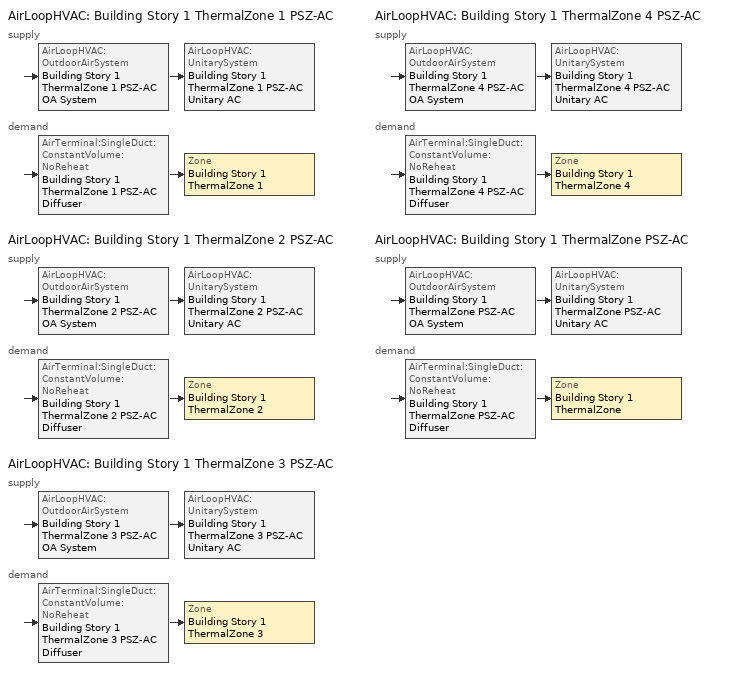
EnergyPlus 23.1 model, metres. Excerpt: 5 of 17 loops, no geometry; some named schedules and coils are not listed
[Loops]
AirLoopHVAC 'Building Story 1 ThermalZone 1 PSZ-AC'
 supply: AirLoopHVAC:OutdoorAirSystem 'Building Story 1 ThermalZone 1 PSZ-AC OA System' > AirLoopHVAC:UnitarySystem 'Building Story 1 ThermalZone 1 PSZ-AC Unitary AC'
 demand: AirTerminal:SingleDuct:ConstantVolume:NoReheat 'Building Story 1 ThermalZone 1 PSZ-AC Diffuser' > Zone 'Building Story 1 ThermalZone 1'
AirLoopHVAC 'Building Story 1 ThermalZone 2 PSZ-AC'
 supply: AirLoopHVAC:OutdoorAirSystem 'Building Story 1 ThermalZone 2 PSZ-AC OA System' > AirLoopHVAC:UnitarySystem 'Building Story 1 ThermalZone 2 PSZ-AC Unitary AC'
 demand: AirTerminal:SingleDuct:ConstantVolume:NoReheat 'Building Story 1 ThermalZone 2 PSZ-AC Diffuser' > Zone 'Building Story 1 ThermalZone 2'
AirLoopHVAC 'Building Story 1 ThermalZone 3 PSZ-AC'
 supply: AirLoopHVAC:OutdoorAirSystem 'Building Story 1 ThermalZone 3 PSZ-AC OA System' > AirLoopHVAC:UnitarySystem 'Building Story 1 ThermalZone 3 PSZ-AC Unitary AC'
 demand: AirTerminal:SingleDuct:ConstantVolume:NoReheat 'Building Story 1 ThermalZone 3 PSZ-AC Diffuser' > Zone 'Building Story 1 ThermalZone 3'
AirLoopHVAC 'Building Story 1 ThermalZone 4 PSZ-AC'
 supply: AirLoopHVAC:OutdoorAirSystem 'Building Story 1 ThermalZone 4 PSZ-AC OA System' > AirLoopHVAC:UnitarySystem 'Building Story 1 ThermalZone 4 PSZ-AC Unitary AC'
 demand: AirTerminal:SingleDuct:ConstantVolume:NoReheat 'Building Story 1 ThermalZone 4 PSZ-AC Diffuser' > Zone 'Building Story 1 ThermalZone 4'
AirLoopHVAC 'Building Story 1 ThermalZone PSZ-AC'
 supply: AirLoopHVAC:OutdoorAirSystem 'Building Story 1 ThermalZone PSZ-AC OA System' > AirLoopHVAC:UnitarySystem 'Building Story 1 ThermalZone PSZ-AC Unitary AC'
 demand: AirTerminal:SingleDuct:ConstantVolume:NoReheat 'Building Story 1 ThermalZone PSZ-AC Diffuser' > Zone 'Building Story 1 ThermalZone'
[ZoneControl:Thermostat] Temperature Difference Between Cutout And Setpoint {deltaC}=0
Name | Zone or ZoneList | Control Type Schedule | Control 1
Building Story 1 ThermalZone Thermostat | Building Story 1 ThermalZone | Building Story 1 ThermalZone Thermostat Schedule | Story Ground Blended Space Type Thermostat
Building Story 1 ThermalZone 1 Thermostat | Building Story 1 ThermalZone 1 | Building Story 1 ThermalZone 1 Thermostat Schedule | Story Ground Blended Space Type Thermostat 1
Building Story 1 ThermalZone 2 Thermostat | Building Story 1 ThermalZone 2 | Building Story 1 ThermalZone 2 Thermostat Schedule | Story Ground Blended Space Type Thermostat 2
Building Story 1 ThermalZone 3 Thermostat | Building Story 1 ThermalZone 3 | Building Story 1 ThermalZone 3 Thermostat Schedule | Story Ground Blended Space Type Thermostat 3
Building Story 1 ThermalZone 4 Thermostat | Building Story 1 ThermalZone 4 | Building Story 1 ThermalZone 4 Thermostat Schedule | Story Ground Blended Space Type Thermostat 4
[ThermostatSetpoint:DualSetpoint] Heating Setpoint Temperature Schedule=OfficeSmall HTGSETP_SCH_NO_OPTIMUM; Cooling Setpoint Temperature Schedule=OfficeSmall CLGSETP_SCH_NO_OPTIMUM
Story Ground Blended Space Type Thermostat; Story Ground Blended Space Type Thermostat 1; Story Ground Blended Space Type Thermostat 2; Story Ground Blended Space Type Thermostat 3; Story Ground Blended Space Type Thermostat 4
[AirTerminal:SingleDuct:ConstantVolume:NoReheat] Availability Schedule=Always On Discrete; Maximum Air Flow Rate {m3/s}=AutoSize
Building Story 1 ThermalZone PSZ-AC Diffuser; Building Story 1 ThermalZone 1 PSZ-AC Diffuser; Building Story 1 ThermalZone 2 PSZ-AC Diffuser; Building Story 1 ThermalZone 3 PSZ-AC Diffuser; Building Story 1 ThermalZone 4 PSZ-AC Diffuser
[Zone equipment]
Building Story 1 ThermalZone: Building Story 1 ThermalZone PSZ-AC Diffuser
Building Story 1 ThermalZone 1: Building Story 1 ThermalZone 1 PSZ-AC Diffuser
Building Story 1 ThermalZone 2: Building Story 1 ThermalZone 2 PSZ-AC Diffuser
Building Story 1 ThermalZone 3: Building Story 1 ThermalZone 3 PSZ-AC Diffuser
Building Story 1 ThermalZone 4: Building Story 1 ThermalZone 4 PSZ-AC Diffuser
[Sizing:Zone] Zone Cooling Design Supply Air Temperature Input Method=SupplyAirTemperature; Zone Cooling Design Supply Air Temperature {C}=12.7778; Zone Cooling Design Supply Air Temperature Difference {deltaC}=11.11; Zone Heating Design Supply Air Temperature Input Method=SupplyAirTemperature; Zone Heating Design Supply Air Temperature {C}=50; Zone Heating Design Supply Air Temperature Difference {deltaC}=11.11; Zone Cooling Design Supply Air Humidity Ratio {kgWater/kgDryAir}=0.0085; Zone Heating Design Supply Air Humidity Ratio {kgWater/kgDryAir}=0.008; Cooling Design Air Flow Method=DesignDay; Cooling Design Air Flow Rate {m3/s}=0; Cooling Minimum Air Flow per Zone Floor Area {m3/s-m2}=0.000762; Cooling Minimum Air Flow {m3/s}=0; Cooling Minimum Air Flow Fraction=0; Heating Design Air Flow Method=DesignDay; Heating Design Air Flow Rate {m3/s}=0; Heating Maximum Air Flow per Zone Floor Area {m3/s-m2}=0.002032; Heating Maximum Air Flow {m3/s}=0.141576; Heating Maximum Air Flow Fraction=0.3; Account for Dedicated Outdoor Air System=No; Zone Load Sizing Method=Sensible Load Only No Latent Load; Zone Latent Cooling Design Supply Air Humidity Ratio Input Method=HumidityRatioDifference; Zone Cooling Design Supply Air Humidity Ratio Difference {kgWater/kgDryAir}=0.005; Zone Latent Heating Design Supply Air Humidity Ratio Input Method=HumidityRatioDifference; Zone Humidification Design Supply Air Humidity Ratio Difference {kgWater/kgDryAir}=0.005
Name | Design Specification Outdoor Air Object
Building Story 1 ThermalZone | Building Story 1 ThermalZone DSOA Space List
Building Story 1 ThermalZone 1 | Building Story 1 ThermalZone 1 DSOA Space List
Building Story 1 ThermalZone 2 | Building Story 1 ThermalZone 2 DSOA Space List
Building Story 1 ThermalZone 3 | Building Story 1 ThermalZone 3 DSOA Space List
Building Story 1 ThermalZone 4 | Building Story 1 ThermalZone 4 DSOA Space List
[Controller:MechanicalVentilation] Demand Controlled Ventilation=No; System Outdoor Air Method=ZoneSum; Design Specification Outdoor Air Object Name 1=Blended OA
Name | Availability Schedule | Zone or ZoneList 1
Controller Mechanical Ventilation 3 | Building Story 1 ThermalZone PSZ-AC Occ Sch | Building Story 1 ThermalZone
Controller Mechanical Ventilation 4 | Building Story 1 ThermalZone 1 PSZ-AC Occ Sch | Building Story 1 ThermalZone 1
Controller Mechanical Ventilation 5 | Building Story 1 ThermalZone 2 PSZ-AC Occ Sch | Building Story 1 ThermalZone 2
Controller Mechanical Ventilation 1 | Building Story 1 ThermalZone 3 PSZ-AC Occ Sch | Building Story 1 ThermalZone 3
Controller Mechanical Ventilation 2 | Building Story 1 ThermalZone 4 PSZ-AC Occ Sch | Building Story 1 ThermalZone 4
[DesignSpecification:OutdoorAir]
Blended OA: Outdoor Air Method=Sum; Outdoor Air Flow per Person {m3/s-person}=0; Outdoor Air Flow per Zone Floor Area {m3/s-m2}=0.0004318; Outdoor Air Flow per Zone {m3/s}=0; Outdoor Air Flow Air Changes per Hour {1/hr}=0
[DesignSpecification:OutdoorAir:SpaceList] Space 1 Design Specification Outdoor Air Object=Blended OA
Name | Space 1
Building Story 1 ThermalZone DSOA Space List | Building Story 1 Space
Building Story 1 ThermalZone 1 DSOA Space List | Building Story 1 Space 1
Building Story 1 ThermalZone 2 DSOA Space List | Building Story 1 Space 2
Building Story 1 ThermalZone 3 DSOA Space List | Building Story 1 Space 3
Building Story 1 ThermalZone 4 DSOA Space List | Building Story 1 Space 4
[AirLoopHVAC] Design Supply Air Flow Rate {m3/s}=AutoSize; Design Return Air Flow Fraction of Supply Air Flow=1
Building Story 1 ThermalZone 1 PSZ-AC; Building Story 1 ThermalZone 2 PSZ-AC; Building Story 1 ThermalZone 3 PSZ-AC; Building Story 1 ThermalZone 4 PSZ-AC; Building Story 1 ThermalZone PSZ-AC
[Sizing:System] Type of Load to Size On=Sensible; Design Outdoor Air Flow Rate {m3/s}=Autosize; Central Heating Maximum System Air Flow Ratio=1; Preheat Design Temperature {C}=7.22222; Preheat Design Humidity Ratio {kgWater/kgDryAir}=0.008; Precool Design Temperature {C}=12.7778; Precool Design Humidity Ratio {kgWater/kgDryAir}=0.008; Central Cooling Design Supply Air Temperature {C}=12.7778; Central Heating Design Supply Air Temperature {C}=50; Type of Zone Sum to Use=Coincident; 100% Outdoor Air in Cooling=No; 100% Outdoor Air in Heating=No; Central Cooling Design Supply Air Humidity Ratio {kgWater/kgDryAir}=0.0085; Central Heating Design Supply Air Humidity Ratio {kgWater/kgDryAir}=0.008; Cooling Supply Air Flow Rate Method=DesignDay; Cooling Supply Air Flow Rate {m3/s}=0; Cooling Supply Air Flow Rate Per Floor Area {m3/s-m2}=0.00996765; Cooling Fraction of Autosized Cooling Supply Air Flow Rate=1; Cooling Supply Air Flow Rate Per Unit Cooling Capacity {m3/s-W}=3.94755e-05; Heating Supply Air Flow Rate Method=DesignDay; Heating Supply Air Flow Rate {m3/s}=0; Heating Supply Air Flow Rate Per Floor Area {m3/s-m2}=0.00996765; Heating Fraction of Autosized Heating Supply Air Flow Rate=1; Heating Fraction of Autosized Cooling Supply Air Flow Rate=1; Heating Supply Air Flow Rate Per Unit Heating Capacity {m3/s-W}=3.15882e-05; System Outdoor Air Method=ZoneSum; Zone Maximum Outdoor Air Fraction=1; Cooling Design Capacity Method=CoolingDesignCapacity; Cooling Design Capacity {W}=Autosize; Cooling Design Capacity Per Floor Area {W/m2}=234.7; Fraction of Autosized Cooling Design Capacity=1; Heating Design Capacity Method=HeatingDesignCapacity; Heating Design Capacity {W}=Autosize; Heating Design Capacity Per Floor Area {W/m2}=157; Fraction of Autosized Heating Design Capacity=1; Central Cooling Capacity Control Method=OnOff; Occupant Diversity=Autosize
Building Story 1 ThermalZone 1 PSZ-AC; Building Story 1 ThermalZone 2 PSZ-AC; Building Story 1 ThermalZone 3 PSZ-AC; Building Story 1 ThermalZone 4 PSZ-AC; Building Story 1 ThermalZone PSZ-AC
[Controller:OutdoorAir] Minimum Outdoor Air Flow Rate {m3/s}=Autosize; Maximum Outdoor Air Flow Rate {m3/s}=Autosize; Economizer Control Type=NoEconomizer; Economizer Control Action Type=ModulateFlow; Economizer Maximum Limit Dry-Bulb Temperature {C}=28; Economizer Maximum Limit Enthalpy {J/kg}=64000; Lockout Type=LockoutWithHeating; Minimum Limit Type=FixedMinimum; High Humidity Control=No; Control High Indoor Humidity Based on Outdoor Humidity Ratio=Yes; Heat Recovery Bypass Control Type=BypassWhenWithinEconomizerLimits
Name | Minimum Outdoor Air Schedule | Maximum Fraction of Outdoor Air Schedule | Mechanical Ventilation Controller
Building Story 1 ThermalZone 1 PSZ-AC OA System Controller | Building Story 1 ThermalZone 1 PSZ-AC Occ Sch | BuildingStory1ThermalZone1PSZACmaxOASch | Controller Mechanical Ventilation 4
Building Story 1 ThermalZone 2 PSZ-AC OA System Controller | Building Story 1 ThermalZone 2 PSZ-AC Occ Sch | BuildingStory1ThermalZone2PSZACmaxOASch | Controller Mechanical Ventilation 5
Building Story 1 ThermalZone 3 PSZ-AC OA System Controller | Building Story 1 ThermalZone 3 PSZ-AC Occ Sch | BuildingStory1ThermalZone3PSZACmaxOASch | Controller Mechanical Ventilation 1
Building Story 1 ThermalZone 4 PSZ-AC OA System Controller | Building Story 1 ThermalZone 4 PSZ-AC Occ Sch | BuildingStory1ThermalZone4PSZACmaxOASch | Controller Mechanical Ventilation 2
Building Story 1 ThermalZone PSZ-AC OA System Controller | Building Story 1 ThermalZone PSZ-AC Occ Sch | BuildingStory1ThermalZonePSZACmaxOASch | Controller Mechanical Ventilation 3
[SetpointManager:MixedAir] Control Variable=Temperature
Name | Setpoint Node or NodeList
Building Story 1 ThermalZone 1 PSZ-AC Mixed Air Node OS Default SPM | Building Story 1 ThermalZone 1 PSZ-AC Mixed Air Node
Building Story 1 ThermalZone 2 PSZ-AC Mixed Air Node OS Default SPM | Building Story 1 ThermalZone 2 PSZ-AC Mixed Air Node
Building Story 1 ThermalZone 3 PSZ-AC Mixed Air Node OS Default SPM | Building Story 1 ThermalZone 3 PSZ-AC Mixed Air Node
Building Story 1 ThermalZone 4 PSZ-AC Mixed Air Node OS Default SPM | Building Story 1 ThermalZone 4 PSZ-AC Mixed Air Node
Building Story 1 ThermalZone PSZ-AC Mixed Air Node OS Default SPM | Building Story 1 ThermalZone PSZ-AC Mixed Air Node
[AirLoopHVAC:UnitarySystem] Control Type=Load; Dehumidification Control Type=None; Availability Schedule=Always On Discrete; Fan Placement=DrawThrough; DX Heating Coil Sizing Ratio=1; Use DOAS DX Cooling Coil=No; Minimum Supply Air Temperature {C}=2; Latent Load Control=SensibleOnlyLoadControl; Cooling Supply Air Flow Rate {m3/s}=Autosize; Heating Supply Air Flow Rate {m3/s}=Autosize; No Load Supply Air Flow Rate {m3/s}=Autosize; Maximum Supply Air Temperature {C}=80; Maximum Outdoor Dry-Bulb Temperature for Supplemental Heater Operation {C}=21; Maximum Cycling Rate {cycles/hr}=2.5; Heat Pump Time Constant {s}=60; Fraction of On-Cycle Power Use=0.01; Heat Pump Fan Delay Time {s}=60; Ancillary On-Cycle Electric Power {W}=0; Ancillary Off-Cycle Electric Power {W}=0
Name | Controlling Zone or Thermostat Location | Supply Fan | Supply Air Fan Operating Mode Schedule | Heating Coil | Cooling Coil | Supplemental Heating Coil
Building Story 1 ThermalZone 1 PSZ-AC Unitary AC | Building Story 1 ThermalZone 1 | Building Story 1 ThermalZone 1 PSZ-AC Fan | Building Story 1 ThermalZone 1 PSZ-AC Occ Sch | Building Story 1 ThermalZone 1 PSZ-AC Water Htg Coil | Building Story 1 ThermalZone 1 PSZ-AC 1spd DX AC Clg Coil 12kBtu/hr 14.0SEER | Building Story 1 ThermalZone 1 PSZ-AC Electric Backup Htg Coil
Building Story 1 ThermalZone 2 PSZ-AC Unitary AC | Building Story 1 ThermalZone 2 | Building Story 1 ThermalZone 2 PSZ-AC Fan | Building Story 1 ThermalZone 2 PSZ-AC Occ Sch | Building Story 1 ThermalZone 2 PSZ-AC Water Htg Coil | Building Story 1 ThermalZone 2 PSZ-AC 1spd DX AC Clg Coil 27kBtu/hr 14.0SEER | Building Story 1 ThermalZone 2 PSZ-AC Electric Backup Htg Coil
Building Story 1 ThermalZone 3 PSZ-AC Unitary AC | Building Story 1 ThermalZone 3 | Building Story 1 ThermalZone 3 PSZ-AC Fan | Building Story 1 ThermalZone 3 PSZ-AC Occ Sch | Building Story 1 ThermalZone 3 PSZ-AC Water Htg Coil | Building Story 1 ThermalZone 3 PSZ-AC 1spd DX AC Clg Coil 8kBtu/hr 14.0SEER | Building Story 1 ThermalZone 3 PSZ-AC Electric Backup Htg Coil
Building Story 1 ThermalZone 4 PSZ-AC Unitary AC | Building Story 1 ThermalZone 4 | Building Story 1 ThermalZone 4 PSZ-AC Fan | Building Story 1 ThermalZone 4 PSZ-AC Occ Sch | Building Story 1 ThermalZone 4 PSZ-AC Water Htg Coil | Building Story 1 ThermalZone 4 PSZ-AC 1spd DX AC Clg Coil 28kBtu/hr 14.0SEER | Building Story 1 ThermalZone 4 PSZ-AC Electric Backup Htg Coil
Building Story 1 ThermalZone PSZ-AC Unitary AC | Building Story 1 ThermalZone | Building Story 1 ThermalZone PSZ-AC Fan | Building Story 1 ThermalZone PSZ-AC Occ Sch | Building Story 1 ThermalZone PSZ-AC Water Htg Coil | Building Story 1 ThermalZone PSZ-AC 1spd DX AC Clg Coil 15kBtu/hr 14.0SEER | Building Story 1 ThermalZone PSZ-AC Electric Backup Htg Coil
[Fan:OnOff] Availability Schedule=Always On Discrete; Fan Total Efficiency=0.55575; Pressure Rise {Pa}=622.722; Maximum Flow Rate {m3/s}=Autosize; Motor Efficiency=0.855; Motor In Airstream Fraction=1
Name | Fan Power Ratio Function of Speed Ratio Curve | Fan Efficiency Ratio Function of Speed Ratio Curve
Building Story 1 ThermalZone 1 PSZ-AC Fan | Fan On Off Power Curve 3 | Fan On Off Efficiency Curve 3
Building Story 1 ThermalZone 2 PSZ-AC Fan | Fan On Off Power Curve 4 | Fan On Off Efficiency Curve 4
Building Story 1 ThermalZone 3 PSZ-AC Fan | Fan On Off Power Curve | Fan On Off Efficiency Curve
Building Story 1 ThermalZone 4 PSZ-AC Fan | Fan On Off Power Curve 1 | Fan On Off Efficiency Curve 1
Building Story 1 ThermalZone PSZ-AC Fan | Fan On Off Power Curve 2 | Fan On Off Efficiency Curve 2
[Coil:Cooling:DX:SingleSpeed] Availability Schedule=Always On Discrete; Gross Rated Total Cooling Capacity {W}=Autosize; Gross Rated Sensible Heat Ratio=Autosize; Gross Rated Cooling COP {W/W}=4.11713; Rated Air Flow Rate {m3/s}=Autosize; 2017 Rated Evaporator Fan Power Per Volume Flow Rate {W/(m3/s)}=773.3; 2023 Rated Evaporator Fan Power Per Volume Flow Rate {W/(m3/s)}=934.4; Total Cooling Capacity Function of Temperature Curve=PSZ-AC_Unitary_PackagecoolCapFT; Total Cooling Capacity Function of Flow Fraction Curve=PSZ-AC_Unitary_PackagecoolFFF; Energy Input Ratio Function of Temperature Curve=PSZ-AC DX Unitary Package EIRFT; Energy Input Ratio Function of Flow Fraction Curve=PSZ-AC_Unitary_PackagecoolEIRFFF; Part Load Fraction Correlation Curve=PSZ-AC_Unitary_PackagecoolPLR; Minimum Outdoor Dry-Bulb Temperature for Compressor Operation {C}=-25; Nominal Time for Condensate Removal to Begin {s}=0; Ratio of Initial Moisture Evaporation Rate and Steady State Latent Capacity=0; Maximum Cycling Rate {cycles/hr}=0; Latent Capacity Time Constant {s}=0; Condenser Type=AirCooled; Evaporative Condenser Effectiveness=0.9; Evaporative Condenser Air Flow Rate {m3/s}=Autosize; Evaporative Condenser Pump Rated Power Consumption {W}=Autosize; Crankcase Heater Capacity {W}=0; Maximum Outdoor Dry-Bulb Temperature for Crankcase Heater Operation {C}=10; Basin Heater Capacity {W/K}=0; Basin Heater Setpoint Temperature {C}=2
Building Story 1 ThermalZone 1 PSZ-AC 1spd DX AC Clg Coil 12kBtu/hr 14.0SEER; Building Story 1 ThermalZone 2 PSZ-AC 1spd DX AC Clg Coil 27kBtu/hr 14.0SEER; Building Story 1 ThermalZone 3 PSZ-AC 1spd DX AC Clg Coil 8kBtu/hr 14.0SEER; Building Story 1 ThermalZone 4 PSZ-AC 1spd DX AC Clg Coil 28kBtu/hr 14.0SEER; Building Story 1 ThermalZone PSZ-AC 1spd DX AC Clg Coil 15kBtu/hr 14.0SEER
[Coil:Heating:Electric] Availability Schedule=Always On Discrete; Efficiency=1; Nominal Capacity {W}=Autosize
Building Story 1 ThermalZone 1 PSZ-AC Electric Backup Htg Coil; Building Story 1 ThermalZone 2 PSZ-AC Electric Backup Htg Coil; Building Story 1 ThermalZone 3 PSZ-AC Electric Backup Htg Coil; Building Story 1 ThermalZone 4 PSZ-AC Electric Backup Htg Coil; Building Story 1 ThermalZone PSZ-AC Electric Backup Htg Coil
[SetpointManager:SingleZone:Reheat] Control Variable=Temperature; Minimum Supply Air Temperature {C}=12.7778; Maximum Supply Air Temperature {C}=50
Name | Control Zone | Setpoint Node or NodeList
Building Story 1 ThermalZone 1 Setpoint Manager SZ Reheat | Building Story 1 ThermalZone 1 | Building Story 1 ThermalZone 1 PSZ-AC Supply Outlet Node
Building Story 1 ThermalZone 2 Setpoint Manager SZ Reheat | Building Story 1 ThermalZone 2 | Building Story 1 ThermalZone 2 PSZ-AC Supply Outlet Node
Building Story 1 ThermalZone 3 Setpoint Manager SZ Reheat | Building Story 1 ThermalZone 3 | Building Story 1 ThermalZone 3 PSZ-AC Supply Outlet Node
Building Story 1 ThermalZone 4 Setpoint Manager SZ Reheat | Building Story 1 ThermalZone 4 | Building Story 1 ThermalZone 4 PSZ-AC Supply Outlet Node
Building Story 1 ThermalZone Setpoint Manager SZ Reheat | Building Story 1 ThermalZone | Building Story 1 ThermalZone PSZ-AC Supply Outlet Node
[Schedule:Week:Daily]
Building Story 1 ThermalZone PSZ-AC Occ Sch Week Rule - Jan1-Jan1: Building Story 1 ThermalZone PSZ-AC Occ Sch Sunday, Building Story 1 ThermalZone PSZ-AC Occ Sch Sunday, Building Story 1 ThermalZone PSZ-AC Occ Sch Sunday, Building Story 1 ThermalZone PSZ-AC Occ Sch Sunday, Building Story 1 ThermalZone PSZ-AC Occ Sch Sunday, Building Story 1 ThermalZone PSZ-AC Occ Sch Sunday, Building Story 1 ThermalZone PSZ-AC Occ Sch Sunday, Building Story 1 ThermalZone PSZ-AC Occ Sch Default, Building Story 1 ThermalZone PSZ-AC Occ Sch Summer Design Day, Building Story 1 ThermalZone PSZ-AC Occ Sch Winter Design Day, Building Story 1 ThermalZone PSZ-AC Occ Sch Default, Building Story 1 ThermalZone PSZ-AC Occ Sch Default
Building Story 1 ThermalZone PSZ-AC Occ Sch Week Rule - Jan2-Dec31: Building Story 1 ThermalZone PSZ-AC Occ Sch Sunday, Building Story 1 ThermalZone PSZ-AC Occ Sch Default, Building Story 1 ThermalZone PSZ-AC Occ Sch Default, Building Story 1 ThermalZone PSZ-AC Occ Sch Default, Building Story 1 ThermalZone PSZ-AC Occ Sch Default, Building Story 1 ThermalZone PSZ-AC Occ Sch Default, Building Story 1 ThermalZone PSZ-AC Occ Sch Sunday, Building Story 1 ThermalZone PSZ-AC Occ Sch Default, Building Story 1 ThermalZone PSZ-AC Occ Sch Summer Design Day, Building Story 1 ThermalZone PSZ-AC Occ Sch Winter Design Day, Building Story 1 ThermalZone PSZ-AC Occ Sch Default, Building Story 1 ThermalZone PSZ-AC Occ Sch Default
Building Story 1 ThermalZone 1 PSZ-AC Occ Sch Week Rule - Jan1-Jan1: Building Story 1 ThermalZone 1 PSZ-AC Occ Sch Sunday, Building Story 1 ThermalZone 1 PSZ-AC Occ Sch Sunday, Building Story 1 ThermalZone 1 PSZ-AC Occ Sch Sunday, Building Story 1 ThermalZone 1 PSZ-AC Occ Sch Sunday, Building Story 1 ThermalZone 1 PSZ-AC Occ Sch Sunday, Building Story 1 ThermalZone 1 PSZ-AC Occ Sch Sunday, Building Story 1 ThermalZone 1 PSZ-AC Occ Sch Sunday, Building Story 1 ThermalZone 1 PSZ-AC Occ Sch Default, Building Story 1 ThermalZone 1 PSZ-AC Occ Sch Summer Design Day, Building Story 1 ThermalZone 1 PSZ-AC Occ Sch Winter Design Day, Building Story 1 ThermalZone 1 PSZ-AC Occ Sch Default, Building Story 1 ThermalZone 1 PSZ-AC Occ Sch Default
[Schedule:Year]
OfficeSmall HTGSETP_SCH_NO_OPTIMUM: OfficeSmall HTGSETP_SCH_NO_OPTIMUM Week Rule - Jan1-Jan1, 1, 1, 1, 1, OfficeSmall HTGSETP_SCH_NO_OPTIMUM Week Rule - Jan2-Dec31, 1, 2, 12, 31
OfficeSmall CLGSETP_SCH_NO_OPTIMUM: OfficeSmall CLGSETP_SCH_NO_OPTIMUM Week Rule - Jan1-Jan1, 1, 1, 1, 1, OfficeSmall CLGSETP_SCH_NO_OPTIMUM Week Rule - Jan2-Dec31, 1, 2, 12, 31
Building Story 1 ThermalZone PSZ-AC Occ Sch: Building Story 1 ThermalZone PSZ-AC Occ Sch Week Rule - Jan1-Jan1, 1, 1, 1, 1, Building Story 1 ThermalZone PSZ-AC Occ Sch Week Rule - Jan2-Dec31, 1, 2, 12, 31
Building Story 1 ThermalZone 1 PSZ-AC Occ Sch: Building Story 1 ThermalZone 1 PSZ-AC Occ Sch Week Rule - Jan1-Jan1, 1, 1, 1, 1, Building Story 1 ThermalZone 1 PSZ-AC Occ Sch Week Rule - Jan2-Dec31, 1, 2, 12, 31
Building Story 1 ThermalZone 2 PSZ-AC Occ Sch: Building Story 1 ThermalZone 2 PSZ-AC Occ Sch Week Rule - Jan1-Jan1, 1, 1, 1, 1, Building Story 1 ThermalZone 2 PSZ-AC Occ Sch Week Rule - Jan2-Dec31, 1, 2, 12, 31
Building Story 1 ThermalZone 3 PSZ-AC Occ Sch: Building Story 1 ThermalZone 3 PSZ-AC Occ Sch Week Rule - Jan1-Jan1, 1, 1, 1, 1, Building Story 1 ThermalZone 3 PSZ-AC Occ Sch Week Rule - Jan2-Dec31, 1, 2, 12, 31
Building Story 1 ThermalZone 4 PSZ-AC Occ Sch: Building Story 1 ThermalZone 4 PSZ-AC Occ Sch Week Rule - Jan1-Jan1, 1, 1, 1, 1, Building Story 1 ThermalZone 4 PSZ-AC Occ Sch Week Rule - Jan2-Dec31, 1, 2, 12, 31
BuildingStory1ThermalZone1PSZACmaxOASch: BuildingStory1ThermalZone1PSZACmaxOASch Week Rule - Jan1-Dec31, 1, 1, 12, 31
BuildingStory1ThermalZone2PSZACmaxOASch: BuildingStory1ThermalZone2PSZACmaxOASch Week Rule - Jan1-Dec31, 1, 1, 12, 31
BuildingStory1ThermalZone3PSZACmaxOASch: BuildingStory1ThermalZone3PSZACmaxOASch Week Rule - Jan1-Dec31, 1, 1, 12, 31
BuildingStory1ThermalZone4PSZACmaxOASch: BuildingStory1ThermalZone4PSZACmaxOASch Week Rule - Jan1-Dec31, 1, 1, 12, 31
BuildingStory1ThermalZonePSZACmaxOASch: BuildingStory1ThermalZonePSZACmaxOASch Week Rule - Jan1-Dec31, 1, 1, 12, 31
[Schedule:Compact]
Building Story 1 ThermalZone Thermostat Schedule; Building Story 1 ThermalZone 1 Thermostat Schedule; Building Story 1 ThermalZone 2 Thermostat Schedule; Building Story 1 ThermalZone 3 Thermostat Schedule; Building Story 1 ThermalZone 4 Thermostat Schedule: Through: 12/31, For: AllDays, Until: 24:00, 4
[Schedule:Constant]
Always On Discrete: OnOff, 1
[Curve:Exponent] Coefficient1 Constant=1; Coefficient2 Constant=0; Coefficient3 Constant=0; Minimum Value of x=0; Maximum Value of x=1
Fan On Off Power Curve 3; Fan On Off Power Curve 4; Fan On Off Power Curve; Fan On Off Power Curve 1; Fan On Off Power Curve 2
[Curve:Cubic] Coefficient1 Constant=1; Coefficient2 x=0; Coefficient3 x**2=0; Coefficient4 x**3=0; Minimum Value of x=0; Maximum Value of x=1
Fan On Off Efficiency Curve 3; Fan On Off Efficiency Curve 4; Fan On Off Efficiency Curve; Fan On Off Efficiency Curve 1; Fan On Off Efficiency Curve 2
[Curve:Biquadratic] Minimum Value of x=12.77778; Maximum Value of x=23.88889; Minimum Value of y=21.11111; Maximum Value of y=46.11111
Name | Coefficient1 Constant | Coefficient2 x | Coefficient3 x**2 | Coefficient4 y | Coefficient5 y**2 | Coefficient6 x*y
PSZ-AC_Unitary_PackagecoolCapFT | 0.766956 | 0.0107756 | -4.14703e-05 | 0.00134961 | -0.000261144 | 0.000457488
PSZ-AC DX Unitary Package EIRFT | 0.297145 | 0.0430933 | -0.000748766 | 0.00597727 | 0.000482112 | -0.000956448
[Curve:Quadratic]
Name | Coefficient1 Constant | Coefficient2 x | Coefficient3 x**2 | Minimum Value of x | Maximum Value of x
PSZ-AC_Unitary_PackagecoolFFF | 0.8 | 0.2 | 0 | 0.5 | 1.5
PSZ-AC_Unitary_PackagecoolEIRFFF | 1.156 | -0.1816 | 0.0256 | 0.5 | 1.5
PSZ-AC_Unitary_PackagecoolPLR | 0.75 | 0.25 | 0 | 0 | 1
